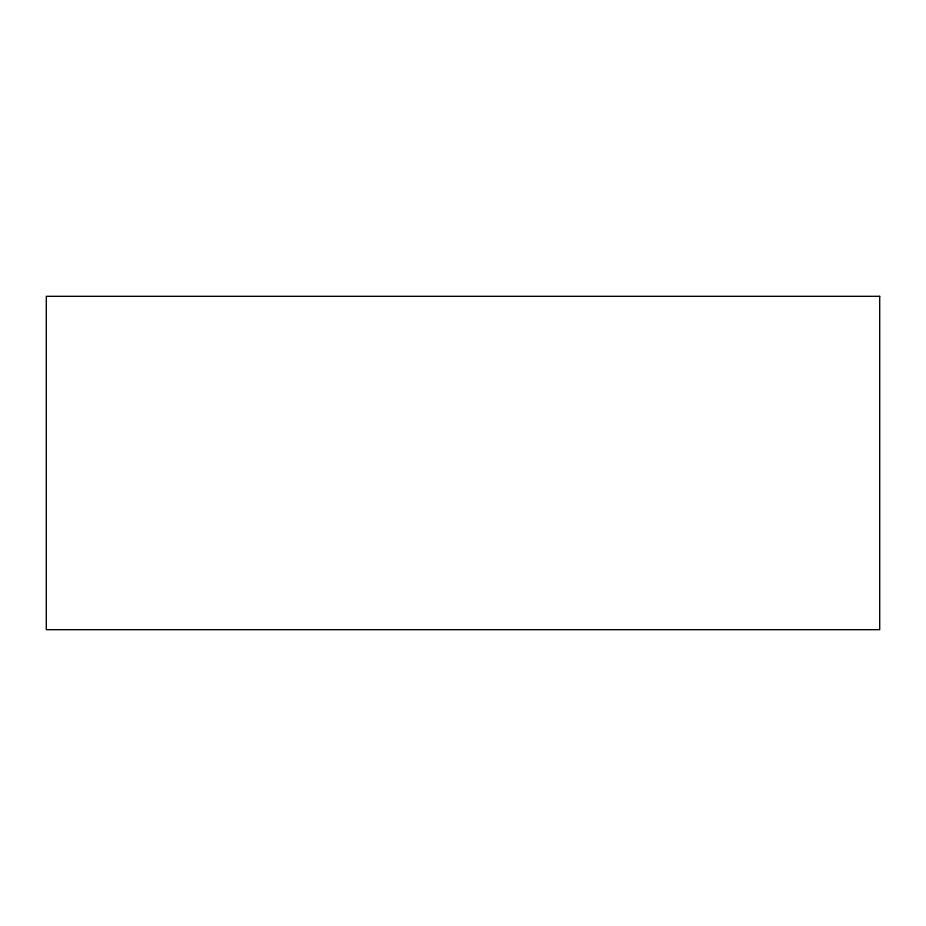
<?xml version="1.0" encoding="UTF-8"?>
<svg xmlns="http://www.w3.org/2000/svg" width="926" height="926" viewBox="0 0 926 926"><rect width="100%" height="100%" fill="white"/><g stroke="black" fill="none" stroke-linecap="round" stroke-linejoin="round"><path stroke-width="1.39" d="M879.7 296.32L46.3 296.32L46.3 629.68L879.7 629.68L879.7 296.32"/></g></svg>
